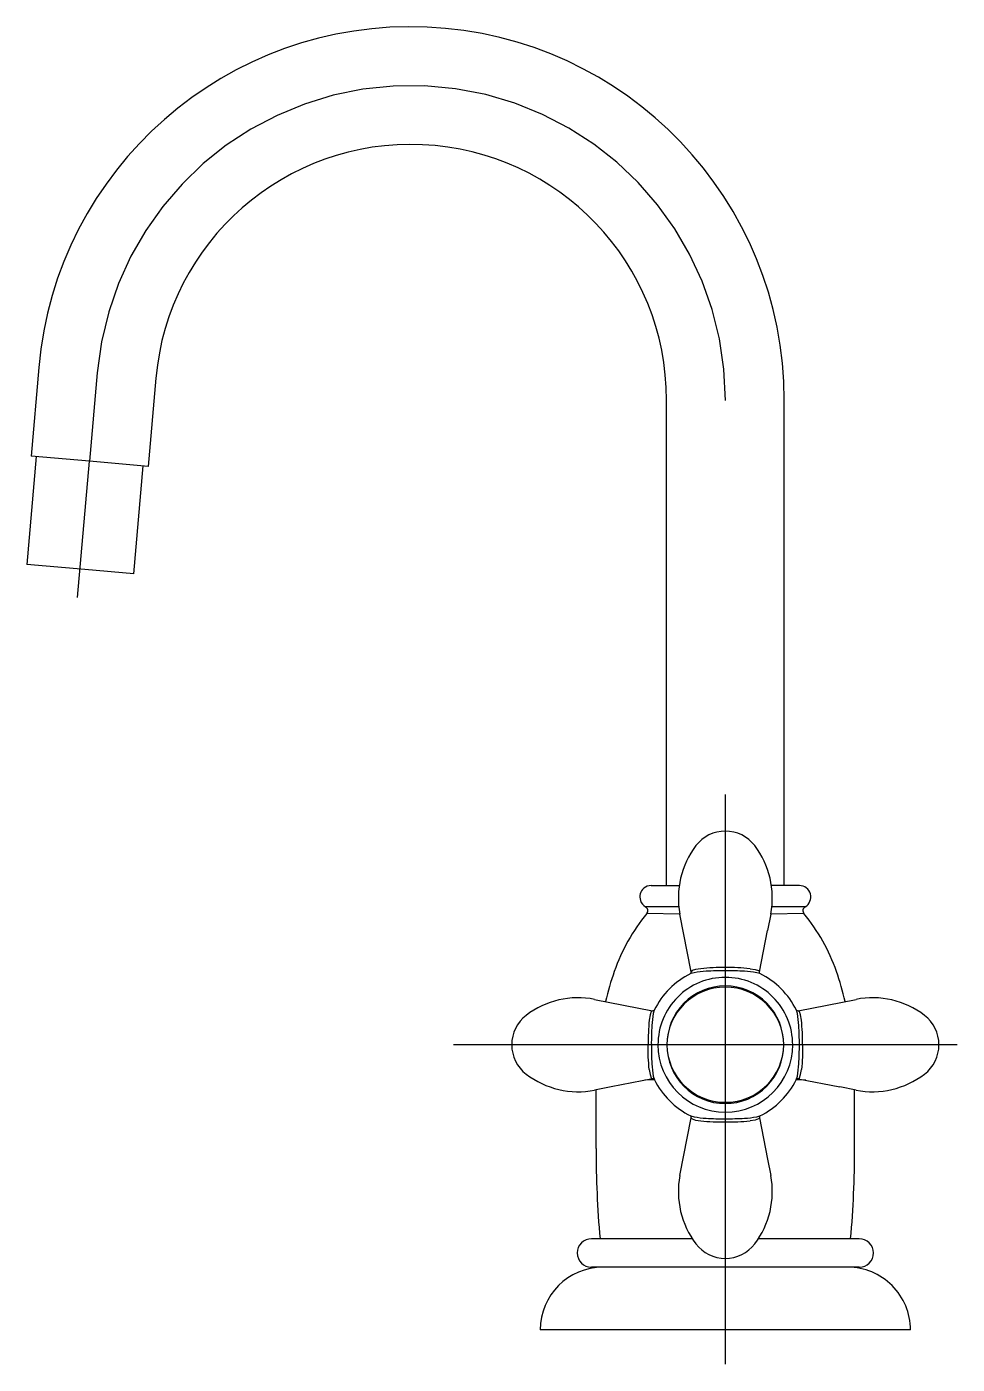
# Model space of a CAD drawing. Extents: x 88.229 to 88.392, y 0.026 to 0.261.
import ezdxf

# ---------------------------------------------------------------- set-up
doc = ezdxf.new("R2010")
doc.units = 0
doc.header["$LTSCALE"] = 0.2
doc.header["$MEASUREMENT"] = 0
doc.linetypes.add('AXES', pattern=[0.54, 0.3, -0.08, 0.08, -0.08])
doc.linetypes.add('CONTINU', pattern=[0])
doc.layers.get('0').update_dxf_attribs({"linetype": 'CONTINUOUS'})
doc.layers.add('DECA_EIXOS', color=5, linetype='AXES')

msp = doc.modelspace()

# ---------------------------------------------------------------- linework, layer by layer
at = {"linetype": 'CONTINU'}
for points in [[(88.29929, 0.2605, 0.401917), (88.23113, 0.20072)], [(88.36198, 0.19501, 0.401487), (88.29929, 0.2605)], [(88.2985, 0.23986, 0.402423), (88.2517, 0.1989)], [(88.34133, 0.19501, 0.401496), (88.2985, 0.23986)], [(88.35165, 0.11937, 0.233523), (88.34649, 0.11682)], [(88.35681, 0.11682, 0.233494), (88.35165, 0.11937)], [(88.34649, 0.11682, 0.214936), (88.34368, 0.10482)], [(88.35962, 0.10482, 0.214912), (88.35681, 0.11682)], [(88.33735, 0.10934, 0.305608), (88.33676, 0.10718)], [(88.33865, 0.10982, 0.179067), (88.33735, 0.10934)], [(88.36658, 0.10834, 0.340062), (88.36465, 0.10982)], [(88.36566, 0.10609, 0.33879), (88.36658, 0.10834)], [(88.33676, 0.10718, 0.181657), (88.33764, 0.10609)], [(88.33803, 0.10555, 0.219981), (88.33764, 0.10609)], [(88.36566, 0.10609, 0.221631), (88.36528, 0.10554)], [(88.33786, 0.10489, 0.08992), (88.33216, 0.09475)], [(88.33786, 0.10489, 0.222858), (88.33803, 0.10555)], [(88.36528, 0.10554, 0.220417), (88.36545, 0.10489)], [(88.37115, 0.09474, 0.09003), (88.36545, 0.10489)], [(88.33216, 0.09475, 0.023524), (88.33061, 0.08946)], [(88.34558, 0.09435, 0.083393), (88.34184, 0.09168)], [(88.34558, 0.09435, 0.239463), (88.34567, 0.09469)], [(88.34829, 0.09477, 0.030097), (88.34615, 0.09452)], [(88.35165, 0.09543, 0.026169), (88.34733, 0.09522)], [(88.35165, 0.09487, 0.014769), (88.34829, 0.09477)], [(88.35598, 0.09522, 0.026185), (88.35165, 0.09543)], [(88.35502, 0.09477, 0.015569), (88.35165, 0.09487)], [(88.35715, 0.09452, 0.030097), (88.35502, 0.09477)], [(88.35772, 0.09435, -0.242522), (88.35764, 0.09468)], [(88.36146, 0.09168, 0.083391), (88.35772, 0.09435)], [(88.3727, 0.08946, 0.023524), (88.37115, 0.09474)], [(88.34184, 0.09168, 0.083394), (88.33917, 0.08794)], [(88.35165, 0.0937, 0.414216), (88.33982, 0.08187)], [(88.35165, 0.0922, 0.414217), (88.3414, 0.08187)], [(88.35165, 0.09197, 0.414217), (88.3414, 0.08187)], [(88.36348, 0.08187, 0.414222), (88.35165, 0.0937)], [(88.3619, 0.08187, 0.414223), (88.35165, 0.0922)], [(88.3619, 0.08187, 0.414223), (88.35165, 0.09197)], [(88.36412, 0.08795, 0.083395), (88.36146, 0.09168)], [(88.3287, 0.08984, 0.214928), (88.3167, 0.08703)], [(88.3866, 0.08703, 0.214936), (88.3746, 0.08984)], [(88.3167, 0.08703, 0.233562), (88.31415, 0.08187)], [(88.339, 0.08737, 0.030095), (88.33875, 0.08523)], [(88.33884, 0.08785, 0.245991), (88.33917, 0.08794)], [(88.36412, 0.08795, 0.245965), (88.36446, 0.08785)], [(88.36455, 0.08523, 0.030098), (88.3643, 0.08737)], [(88.38915, 0.08187, 0.233525), (88.3866, 0.08703)], [(88.3383, 0.08619, 0.026169), (88.33809, 0.08187)], [(88.33875, 0.08523, 0.015567), (88.33866, 0.08187)], [(88.36465, 0.08187, 0.014764), (88.36455, 0.08523)], [(88.36521, 0.08187, 0.02617), (88.36501, 0.08619)], [(88.31415, 0.08187, 0.233459), (88.3167, 0.07671)], [(88.3383, 0.07754, -0.030019), (88.33809, 0.08187)], [(88.33866, 0.08187, 0.014764), (88.33875, 0.0785)], [(88.33982, 0.08187, 0.414213), (88.35165, 0.07004)], [(88.3414, 0.08187, 0.414213), (88.35165, 0.07154)], [(88.3414, 0.08187, 0.414213), (88.35165, 0.07177)], [(88.35165, 0.07154, 0.414214), (88.3619, 0.08187)], [(88.35165, 0.07004, 0.414213), (88.36348, 0.08187)], [(88.35165, 0.07177, 0.414213), (88.3619, 0.08187)], [(88.36455, 0.0785, 0.015574), (88.36465, 0.08187)], [(88.36521, 0.08187, -0.030019), (88.36501, 0.07754)], [(88.3866, 0.07671, 0.233494), (88.38915, 0.08187)], [(88.33875, 0.0785, 0.030095), (88.339, 0.07637)], [(88.3643, 0.07637, 0.030094), (88.36455, 0.0785)], [(88.3167, 0.07671, 0.214909), (88.3287, 0.0739)], [(88.33922, 0.07574, 0.285548), (88.33884, 0.07588)], [(88.33922, 0.07574, 0.083394), (88.34184, 0.07206)], [(88.36146, 0.07206, 0.083393), (88.36408, 0.07574)], [(88.36446, 0.07588, 0.285499), (88.36408, 0.07574)], [(88.3746, 0.0739, 0.214958), (88.3866, 0.07671)], [(88.34184, 0.07206, 0.083393), (88.34558, 0.06939)], [(88.35772, 0.06939, 0.083392), (88.36146, 0.07206)], [(88.34567, 0.06906, 0.234853), (88.34558, 0.06939)], [(88.34615, 0.06922, 0.030095), (88.34829, 0.06897)], [(88.34733, 0.06851, 0.02617), (88.35165, 0.06831)], [(88.34829, 0.06897, 0.015575), (88.35165, 0.06887)], [(88.35165, 0.06887, 0.014769), (88.35502, 0.06897)], [(88.35165, 0.06831, 0.026186), (88.35598, 0.06851)], [(88.35502, 0.06897, 0.030096), (88.35715, 0.06922)], [(88.35772, 0.06939, 0.234868), (88.35764, 0.06906)], [(88.32895, 0.06366, 0.022174), (88.32965, 0.04782)], [(88.37365, 0.04782, 0.022134), (88.37435, 0.06363)], [(88.34368, 0.05892, 0.214928), (88.34649, 0.04692)], [(88.35681, 0.04692, 0.214909), (88.35962, 0.05892)], [(88.32815, 0.04782, 0.414214), (88.32565, 0.04532)], [(88.37765, 0.04532, 0.414214), (88.37515, 0.04782)], [(88.32565, 0.04532, 0.414213), (88.32815, 0.04282)], [(88.34649, 0.04692, 0.233569), (88.35165, 0.04437)], [(88.35165, 0.04437, 0.233661), (88.35681, 0.04692)], [(88.37515, 0.04282, 0.414213), (88.37765, 0.04532)], [(88.33015, 0.04282, 0.414207), (88.31915, 0.03182)], [(88.38415, 0.03182, 0.414222), (88.37315, 0.04282)]]:
    msp.add_lwpolyline(points, format="xyb", dxfattribs=at)
for points in [[(88.23113, 0.20072), (88.22977, 0.18519)], [(88.2517, 0.1989), (88.25034, 0.18339)], [(88.34133, 0.10982), (88.34133, 0.19501)], [(88.36198, 0.10982), (88.36198, 0.19501)], [(88.23068, 0.18511), (88.22902, 0.16618)], [(88.24005, 0.18429), (88.22977, 0.18519)], [(88.25034, 0.18339), (88.24005, 0.18429)], [(88.24781, 0.16453), (88.24946, 0.18346)], [(88.23922, 0.16529), (88.22902, 0.16618)], [(88.24781, 0.16453), (88.23922, 0.16529)], [(88.33865, 0.10982), (88.34355, 0.10982)], [(88.36465, 0.10982), (88.35975, 0.10982)], [(88.34349, 0.10609), (88.33764, 0.10609)], [(88.36566, 0.10609), (88.35982, 0.10609)], [(88.34368, 0.10482), (88.33786, 0.10489)], [(88.34567, 0.09469), (88.34368, 0.10482)], [(88.35962, 0.10482), (88.35906, 0.10193)], [(88.36545, 0.10489), (88.35962, 0.10482)], [(88.35764, 0.09468), (88.35906, 0.10193)], [(88.34615, 0.09452), (88.34558, 0.09435)], [(88.34733, 0.09522), (88.34641, 0.09508), (88.34584, 0.09489), (88.34567, 0.09469)], [(88.35598, 0.09522), (88.35691, 0.09507), (88.35747, 0.09489), (88.35764, 0.09468)], [(88.35772, 0.09435), (88.35715, 0.09452)], [(88.3287, 0.08984), (88.33884, 0.08785)], [(88.36446, 0.08785), (88.3746, 0.08984)], [(88.33884, 0.08785), (88.33863, 0.08768), (88.33844, 0.08711), (88.3383, 0.08619)], [(88.33917, 0.08794), (88.339, 0.08737)], [(88.3643, 0.08737), (88.36412, 0.08795)], [(88.36501, 0.08619), (88.36486, 0.08711), (88.36468, 0.08768), (88.36446, 0.08785)], [(88.3383, 0.07754), (88.33844, 0.07663), (88.33863, 0.07606), (88.33884, 0.07588)], [(88.36446, 0.07588), (88.36468, 0.07606), (88.36486, 0.07663), (88.36501, 0.07754)], [(88.33884, 0.07588), (88.33159, 0.07446)], [(88.33922, 0.07574), (88.33754, 0.07563)], [(88.339, 0.07637), (88.33922, 0.07574)], [(88.36408, 0.07574), (88.3643, 0.07637)], [(88.36577, 0.07563), (88.36408, 0.07574)], [(88.36446, 0.07588), (88.37172, 0.07446)], [(88.33159, 0.07446), (88.3287, 0.0739)], [(88.32895, 0.06366), (88.32895, 0.07395)], [(88.3746, 0.0739), (88.37172, 0.07446)], [(88.37435, 0.06363), (88.37435, 0.07395)], [(88.34368, 0.05892), (88.34567, 0.06906)], [(88.34558, 0.06939), (88.34615, 0.06922)], [(88.34567, 0.06906), (88.34584, 0.06884), (88.34641, 0.06866), (88.34733, 0.06851)], [(88.35764, 0.06906), (88.35747, 0.06885), (88.35691, 0.06866), (88.35598, 0.06851)], [(88.35715, 0.06922), (88.35772, 0.06939)], [(88.35764, 0.06906), (88.35906, 0.06181)], [(88.35906, 0.06181), (88.35962, 0.05892)], [(88.34585, 0.04782), (88.32815, 0.04782)], [(88.37515, 0.04782), (88.35745, 0.04782)], [(88.35165, 0.04282), (88.32815, 0.04282)], [(88.37515, 0.04282), (88.35165, 0.04282)], [(88.35165, 0.03182), (88.31915, 0.03182)], [(88.38415, 0.03182), (88.35165, 0.03182)]]:
    msp.add_lwpolyline(points, dxfattribs=at)
at = {"layer": 'DECA_EIXOS'}
for points in [[(88.29884, 0.25018, 0.401512), (88.24141, 0.19982)], [(88.35165, 0.19498, 0.402366), (88.29884, 0.25018)]]:
    msp.add_lwpolyline(points, format="xyb", dxfattribs=at)
for points in [[(88.24141, 0.19982), (88.24005, 0.18429)], [(88.35165, 0.02579), (88.35165, 0.19498)], [(88.23796, 0.16039), (88.24005, 0.18429)], [(88.39236, 0.08187), (88.30392, 0.08187)]]:
    msp.add_lwpolyline(points, dxfattribs=at)

doc.saveas('drawing.dxf')
